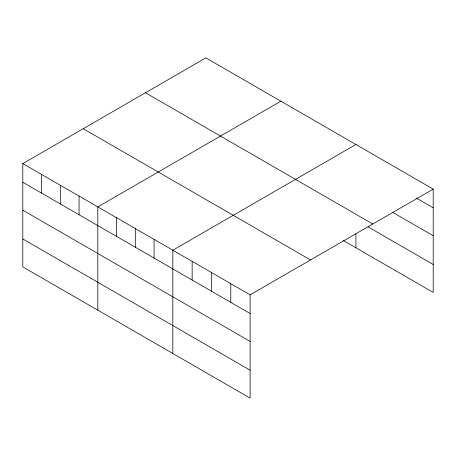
<?xml version="1.0" encoding="UTF-8"?>
<svg xmlns="http://www.w3.org/2000/svg" width="456" height="456" viewBox="0 0 456 456"><rect width="100%" height="100%" fill="white"/><g stroke="black" fill="none" stroke-linecap="round" stroke-linejoin="round"><path stroke-width="0.68" d="M22.8 163.59L250.116 294.827L250.116 398.116L22.8 266.874L22.8 163.59L205.884 57.883L433.2 189.126L433.2 292.41L343.208 240.454M280.902 101.192L97.812 206.899L97.812 310.188M355.914 144.501L172.83 250.207L172.83 353.497M250.116 294.827L433.2 189.126M416.294 198.052L433.2 207.811M392.747 212.371L433.2 235.729M145.47 92.767L372.78 224.004M367.986 226.843L433.2 264.491M83.22 128.706L310.53 259.943M22.8 182.275L250.116 313.511M22.8 210.193L250.116 341.43M22.8 238.955L250.116 370.198M355.914 233.831L355.914 247.79M230.793 283.672L230.793 302.356M211.47 272.517L211.47 291.202M192.147 261.362L192.147 280.047M154.077 239.377L154.077 258.067M135.318 228.553L135.318 247.237M116.565 217.723L116.565 236.413M79.059 196.069L79.059 214.759M60.306 185.244L60.306 203.929M41.553 174.414L41.553 193.105"/></g></svg>
